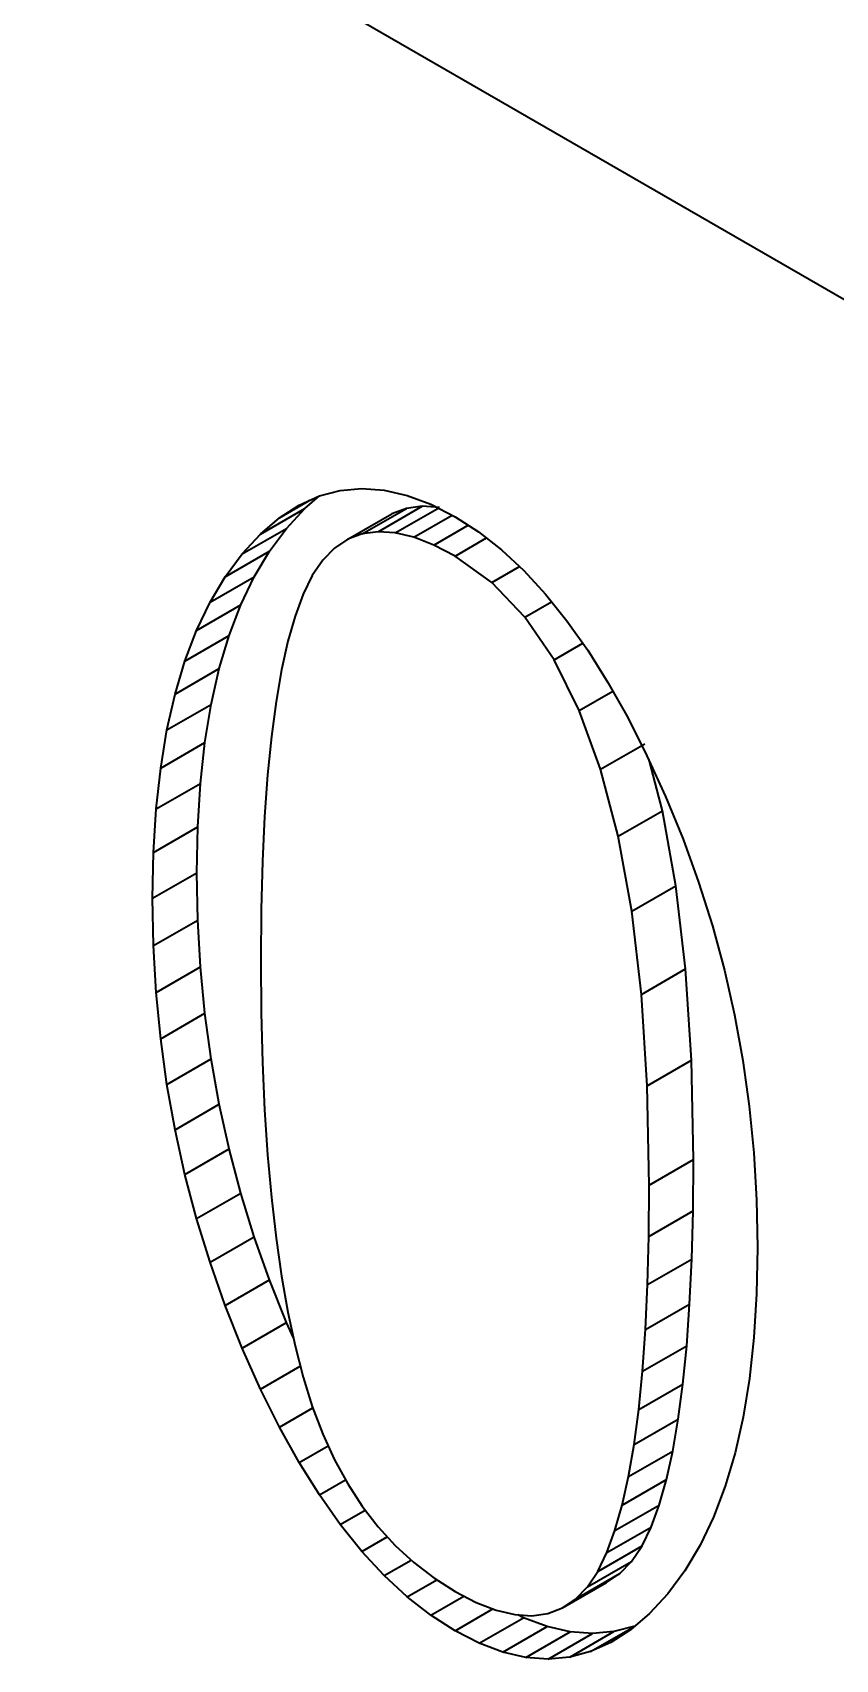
# Model space of a CAD drawing. Header units: millimetres. Extents: x -148 to 148, y -105 to 105.
# Drawn here: x 29.214 to 30.498, y -5.065 to -2.463 of the extents above; entities that cross this region are included whole.
import ezdxf

# ---------------------------------------------------------------- set-up
doc = ezdxf.new("R2010")
doc.units = ezdxf.units.MM
doc.layers.add('粗实线层', color=7, linetype='Continuous', lineweight=35)

msp = doc.modelspace()

# ---------------------------------------------------------------- linework, layer by layer
at = {"layer": '粗实线层', "color": 7, "lineweight": 35, "ltscale": 0.265361}
msp.add_line((37.3367, -6.8307), (28.1443, -1.5235), dxfattribs=at)
at = {"layer": '粗实线层', "color": 7, "lineweight": 35, "ltscale": 0.000865132}
msp.add_line((29.6729, -3.2042), (29.7063, -3.1954), dxfattribs=at)
at = {"layer": '粗实线层', "color": 7, "lineweight": 35, "ltscale": 0.000867458}
msp.add_line((29.7063, -3.1954), (29.7409, -3.1923), dxfattribs=at)
at = {"layer": '粗实线层', "color": 7, "lineweight": 35, "ltscale": 0.000892793}
for p, q in [((29.7409, -3.1923), (29.7765, -3.1949)), ((30.1093, -5.0233), (30.0737, -5.0206))]:
    msp.add_line(p, q, dxfattribs=at)
at = {"layer": '粗实线层', "color": 7, "lineweight": 35, "ltscale": 0.000940663}
for p, q in [((29.7765, -3.1949), (29.8132, -3.2033)), ((30.003, -5.0615), (29.9663, -5.0531))]:
    msp.add_line(p, q, dxfattribs=at)
at = {"layer": '粗实线层', "color": 7, "lineweight": 35, "ltscale": 0.002041}
for p, q in [((29.5788, -3.2651), (29.6495, -3.2242)), ((29.7413, -3.2648), (29.812, -3.224)), ((29.7667, -3.2614), (29.8374, -3.2206)), ((29.7942, -3.2632), (29.8649, -3.2224)), ((29.7181, -3.2735), (29.7888, -3.2327)), ((29.5496, -3.2968), (29.6203, -3.256)), ((29.5224, -3.3335), (29.5931, -3.2927)), ((29.498, -3.3742), (29.5687, -3.3334)), ((29.4765, -3.4191), (29.5472, -3.3783)), ((29.4578, -3.4681), (29.5285, -3.4272)), ((29.442, -3.5211), (29.5128, -3.4803)), ((29.4291, -3.5782), (29.4998, -3.5374)), ((29.4191, -3.6394), (29.4898, -3.5986)), ((30.1226, -3.6413), (30.1933, -3.6005)), ((29.4119, -3.7047), (29.4826, -3.6639)), ((30.1506, -3.7484), (30.2213, -3.7076)), ((29.4076, -3.7742), (29.4783, -3.7333)), ((29.4062, -3.8476), (29.4769, -3.8068)), ((30.1723, -3.8684), (30.243, -3.8276)), ((29.4076, -3.9233), (29.4783, -3.8825)), ((29.4119, -3.9982), (29.4826, -3.9573)), ((30.1878, -4.0014), (30.2585, -3.9605)), ((29.4191, -4.0722), (29.4898, -4.0313)), ((29.4291, -4.1453), (29.4998, -4.1045)), ((30.1972, -4.1473), (30.2679, -4.1064)), ((29.442, -4.2177), (29.5128, -4.1768)), ((29.4578, -4.2892), (29.5285, -4.2483)), ((30.2003, -4.3061), (30.271, -4.2653)), ((29.4765, -4.3598), (29.5472, -4.319)), ((30.1996, -4.3883), (30.2703, -4.3475)), ((29.498, -4.4296), (29.5687, -4.3888)), ((30.1976, -4.4654), (30.2683, -4.4245)), ((29.5224, -4.4986), (29.5931, -4.4578)), ((30.1942, -4.5372), (30.2649, -4.4964)), ((29.5496, -4.5668), (29.6203, -4.526)), ((30.1895, -4.6038), (30.2602, -4.563)), ((30.1834, -4.6652), (30.2541, -4.6243)), ((30.176, -4.7213), (30.2467, -4.6805)), ((30.1672, -4.7723), (30.2379, -4.7315)), ((30.157, -4.818), (30.2277, -4.7772)), ((30.1455, -4.8586), (30.2163, -4.8178)), ((30.1327, -4.8939), (30.2034, -4.8531)), ((30.1181, -4.9239), (30.1888, -4.8831)), ((30.1014, -4.9487), (30.1721, -4.9079)), ((30.0614, -4.9823), (30.1321, -4.9415)), ((30.0825, -4.9682), (30.1532, -4.9273)), ((29.9286, -5.039), (29.9993, -4.9981)), ((29.9663, -5.0531), (30.037, -5.0122)), ((30.003, -5.0615), (30.0737, -5.0206)), ((30.0732, -5.061), (30.1439, -5.0202)), ((30.1066, -5.0522), (30.1773, -5.0114)), ((30.0386, -5.0641), (30.1093, -5.0233))]:
    msp.add_line(p, q, dxfattribs=at)
at = {"layer": '粗实线层', "color": 7, "lineweight": 35, "ltscale": 0.001396}
msp.add_line((29.6091, -3.239), (29.6575, -3.2111), dxfattribs=at)
at = {"layer": '粗实线层', "color": 7, "lineweight": 35, "ltscale": 0.00093325}
msp.add_line((29.6091, -3.239), (29.6404, -3.2188), dxfattribs=at)
at = {"layer": '粗实线层', "color": 7, "lineweight": 35, "ltscale": 0.001079}
for p, q in [((29.6203, -3.256), (29.6495, -3.2242)), ((29.5496, -3.2968), (29.5788, -3.2651)), ((30.2299, -4.9596), (30.2007, -4.9913))]:
    msp.add_line(p, q, dxfattribs=at)
at = {"layer": '粗实线层', "color": 7, "lineweight": 35, "ltscale": 0.000888566}
msp.add_line((29.6404, -3.2188), (29.6729, -3.2042), dxfattribs=at)
at = {"layer": '粗实线层', "color": 7, "lineweight": 35, "ltscale": 0.000767695}
msp.add_line((29.6495, -3.2242), (29.6728, -3.2042), dxfattribs=at)
at = {"layer": '粗实线层', "color": 7, "lineweight": 35, "ltscale": 0.000619888}
msp.add_line((29.812, -3.224), (29.7888, -3.2327), dxfattribs=at)
at = {"layer": '粗实线层', "color": 7, "lineweight": 35, "ltscale": 0.000640215}
for p, q in [((29.8374, -3.2206), (29.812, -3.224)), ((29.7667, -3.2614), (29.7413, -3.2648))]:
    msp.add_line(p, q, dxfattribs=at)
at = {"layer": '粗实线层', "color": 7, "lineweight": 35, "ltscale": 0.001007}
msp.add_line((29.8132, -3.2033), (29.8509, -3.2174), dxfattribs=at)
at = {"layer": '粗实线层', "color": 7, "lineweight": 35, "ltscale": 0.000689642}
msp.add_line((29.8649, -3.2224), (29.8374, -3.2206), dxfattribs=at)
at = {"layer": '粗实线层', "color": 7, "lineweight": 35, "ltscale": 0.00109}
for p, q in [((29.8509, -3.2174), (29.8897, -3.2373)), ((29.9286, -5.039), (29.8897, -5.0191))]:
    msp.add_line(p, q, dxfattribs=at)
at = {"layer": '粗实线层', "color": 7, "lineweight": 35, "ltscale": 0.00099845}
msp.add_line((29.5788, -3.2651), (29.6091, -3.239), dxfattribs=at)
at = {"layer": '粗实线层', "color": 7, "lineweight": 35, "ltscale": 0.001767}
msp.add_line((29.8239, -3.2703), (29.8851, -3.2349), dxfattribs=at)
at = {"layer": '粗实线层', "color": 7, "lineweight": 35, "ltscale": 0.001589}
msp.add_line((29.8557, -3.2826), (29.9108, -3.2508), dxfattribs=at)
at = {"layer": '粗实线层', "color": 7, "lineweight": 35, "ltscale": 0.001116}
msp.add_line((29.8897, -3.2373), (29.9272, -3.2615), dxfattribs=at)
at = {"layer": '粗实线层', "color": 7, "lineweight": 35, "ltscale": 0.001142}
for p, q in [((29.5931, -3.2927), (29.6203, -3.256)), ((29.5224, -3.3335), (29.5496, -3.2968))]:
    msp.add_line(p, q, dxfattribs=at)
at = {"layer": '粗实线层', "color": 7, "lineweight": 35, "ltscale": 0.000632054}
msp.add_line((29.7181, -3.2735), (29.697, -3.2875), dxfattribs=at)
at = {"layer": '粗实线层', "color": 7, "lineweight": 35, "ltscale": 0.000620245}
msp.add_line((29.7413, -3.2648), (29.7181, -3.2735), dxfattribs=at)
at = {"layer": '粗实线层', "color": 7, "lineweight": 35, "ltscale": 0.000689667}
msp.add_line((29.7942, -3.2632), (29.7667, -3.2614), dxfattribs=at)
at = {"layer": '粗实线层', "color": 7, "lineweight": 35, "ltscale": 0.00076315}
msp.add_line((29.8239, -3.2703), (29.7942, -3.2632), dxfattribs=at)
at = {"layer": '粗实线层', "color": 7, "lineweight": 35, "ltscale": 0.000853849}
msp.add_line((29.8557, -3.2826), (29.8239, -3.2703), dxfattribs=at)
at = {"layer": '粗实线层', "color": 7, "lineweight": 35, "ltscale": 0.001445}
msp.add_line((29.8897, -3.3002), (29.9398, -3.2713), dxfattribs=at)
at = {"layer": '粗实线层', "color": 7, "lineweight": 35, "ltscale": 0.001164}
msp.add_line((29.9272, -3.2615), (29.9639, -3.2902), dxfattribs=at)
at = {"layer": '粗实线层', "color": 7, "lineweight": 35, "ltscale": 0.001187}
for p, q in [((29.5687, -3.3334), (29.5931, -3.2927)), ((29.498, -3.3742), (29.5224, -3.3335))]:
    msp.add_line(p, q, dxfattribs=at)
at = {"layer": '粗实线层', "color": 7, "lineweight": 35, "ltscale": 0.00067492}
msp.add_line((29.697, -3.2875), (29.6781, -3.3068), dxfattribs=at)
at = {"layer": '粗实线层', "color": 7, "lineweight": 35, "ltscale": 0.00095733}
msp.add_line((29.8897, -3.3002), (29.8557, -3.2826), dxfattribs=at)
at = {"layer": '粗实线层', "color": 7, "lineweight": 35, "ltscale": 0.001815}
msp.add_line((29.9487, -3.3426), (29.8897, -3.3002), dxfattribs=at)
at = {"layer": '粗实线层', "color": 7, "lineweight": 35, "ltscale": 0.001223}
msp.add_line((29.9639, -3.2902), (29.9997, -3.3235), dxfattribs=at)
at = {"layer": '粗实线层', "color": 7, "lineweight": 35, "ltscale": 0.000742236}
msp.add_line((29.6781, -3.3068), (29.6614, -3.3313), dxfattribs=at)
at = {"layer": '粗实线层', "color": 7, "lineweight": 35, "ltscale": 0.001272}
msp.add_line((29.9487, -3.3426), (29.9928, -3.3171), dxfattribs=at)
at = {"layer": '粗实线层', "color": 7, "lineweight": 35, "ltscale": 0.001289}
msp.add_line((29.9997, -3.3235), (30.0346, -3.3614), dxfattribs=at)
at = {"layer": '粗实线层', "color": 7, "lineweight": 35, "ltscale": 0.001244}
for p, q in [((29.5472, -3.3783), (29.5687, -3.3334)), ((29.4765, -3.4191), (29.498, -3.3742))]:
    msp.add_line(p, q, dxfattribs=at)
at = {"layer": '粗实线层', "color": 7, "lineweight": 35, "ltscale": 0.000829479}
msp.add_line((29.6614, -3.3313), (29.6468, -3.3611), dxfattribs=at)
at = {"layer": '粗实线层', "color": 7, "lineweight": 35, "ltscale": 0.001911}
msp.add_line((30.0015, -3.3978), (29.9487, -3.3426), dxfattribs=at)
at = {"layer": '粗实线层', "color": 7, "lineweight": 35, "ltscale": 0.001309}
msp.add_line((29.5285, -3.4272), (29.5472, -3.3783), dxfattribs=at)
at = {"layer": '粗实线层', "color": 7, "lineweight": 35, "ltscale": 0.000933478}
msp.add_line((29.6468, -3.3611), (29.634, -3.3962), dxfattribs=at)
at = {"layer": '粗实线层', "color": 7, "lineweight": 35, "ltscale": 0.001229}
msp.add_line((30.0015, -3.3978), (30.0441, -3.3733), dxfattribs=at)
at = {"layer": '粗实线层', "color": 7, "lineweight": 35, "ltscale": 0.001361}
msp.add_line((30.0346, -3.3614), (30.0687, -3.4039), dxfattribs=at)
at = {"layer": '粗实线层', "color": 7, "lineweight": 35, "ltscale": 0.001047}
msp.add_line((29.634, -3.3962), (29.6225, -3.4365), dxfattribs=at)
at = {"layer": '粗实线层', "color": 7, "lineweight": 35, "ltscale": 0.002065}
msp.add_line((30.0481, -3.4661), (30.0015, -3.3978), dxfattribs=at)
at = {"layer": '粗实线层', "color": 7, "lineweight": 35, "ltscale": 0.00144}
msp.add_line((30.0687, -3.4039), (30.1019, -3.4509), dxfattribs=at)
at = {"layer": '粗实线层', "color": 7, "lineweight": 35, "ltscale": 0.00131}
msp.add_line((29.4578, -3.4681), (29.4765, -3.4191), dxfattribs=at)
at = {"layer": '粗实线层', "color": 7, "lineweight": 35, "ltscale": 0.001383}
for p, q in [((29.5128, -3.4803), (29.5285, -3.4272)), ((29.442, -3.5211), (29.4578, -3.4681))]:
    msp.add_line(p, q, dxfattribs=at)
at = {"layer": '粗实线层', "color": 7, "lineweight": 35, "ltscale": 0.001167}
msp.add_line((29.6225, -3.4365), (29.6123, -3.482), dxfattribs=at)
at = {"layer": '粗实线层', "color": 7, "lineweight": 35, "ltscale": 0.001323}
msp.add_line((30.0481, -3.4661), (30.0939, -3.4396), dxfattribs=at)
at = {"layer": '粗实线层', "color": 7, "lineweight": 35, "ltscale": 0.001523}
msp.add_line((30.1019, -3.4509), (30.1343, -3.5026), dxfattribs=at)
at = {"layer": '粗实线层', "color": 7, "lineweight": 35, "ltscale": 0.001464}
msp.add_line((29.4998, -3.5374), (29.5128, -3.4803), dxfattribs=at)
at = {"layer": '粗实线层', "color": 7, "lineweight": 35, "ltscale": 0.001288}
msp.add_line((29.6123, -3.482), (29.6035, -3.5328), dxfattribs=at)
at = {"layer": '粗实线层', "color": 7, "lineweight": 35, "ltscale": 0.002266}
msp.add_line((30.0885, -3.5472), (30.0481, -3.4661), dxfattribs=at)
at = {"layer": '粗实线层', "color": 7, "lineweight": 35, "ltscale": 0.00161}
msp.add_line((30.1343, -3.5026), (30.1659, -3.5587), dxfattribs=at)
at = {"layer": '粗实线层', "color": 7, "lineweight": 35, "ltscale": 0.001465}
msp.add_line((29.4291, -3.5782), (29.442, -3.5211), dxfattribs=at)
at = {"layer": '粗实线层', "color": 7, "lineweight": 35, "ltscale": 0.001551}
for p, q in [((29.4898, -3.5986), (29.4998, -3.5374)), ((29.4191, -3.6394), (29.4291, -3.5782))]:
    msp.add_line(p, q, dxfattribs=at)
at = {"layer": '粗实线层', "color": 7, "lineweight": 35, "ltscale": 0.001413}
msp.add_line((29.6035, -3.5328), (29.5961, -3.5888), dxfattribs=at)
at = {"layer": '粗实线层', "color": 7, "lineweight": 35, "ltscale": 0.001546}
msp.add_line((30.0885, -3.5472), (30.142, -3.5163), dxfattribs=at)
at = {"layer": '粗实线层', "color": 7, "lineweight": 35, "ltscale": 0.002503}
msp.add_line((30.1226, -3.6413), (30.0885, -3.5472), dxfattribs=at)
at = {"layer": '粗实线层', "color": 7, "lineweight": 35, "ltscale": 0.001702}
for p, q in [((30.1659, -3.5587), (30.1965, -3.6195)), ((29.6091, -4.6933), (29.5788, -4.6323))]:
    msp.add_line(p, q, dxfattribs=at)
at = {"layer": '粗实线层', "color": 7, "lineweight": 35, "ltscale": 0.001539}
msp.add_line((29.5961, -3.5888), (29.59, -3.6501), dxfattribs=at)
at = {"layer": '粗实线层', "color": 7, "lineweight": 35, "ltscale": 0.001643}
for p, q in [((29.4826, -3.6639), (29.4898, -3.5986)), ((29.4119, -3.7047), (29.4191, -3.6394))]:
    msp.add_line(p, q, dxfattribs=at)
at = {"layer": '粗实线层', "color": 7, "lineweight": 35, "ltscale": 0.002766}
msp.add_line((30.1506, -3.7484), (30.1226, -3.6413), dxfattribs=at)
at = {"layer": '粗实线层', "color": 7, "lineweight": 35, "ltscale": 0.001795}
msp.add_line((30.1965, -3.6195), (30.2263, -3.6848), dxfattribs=at)
at = {"layer": '粗实线层', "color": 7, "lineweight": 35, "ltscale": 0.002042}
msp.add_line((30.2213, -3.7076), (30.2007, -3.6285), dxfattribs=at)
at = {"layer": '粗实线层', "color": 7, "lineweight": 35, "ltscale": 0.001739}
for p, q in [((29.4783, -3.7333), (29.4826, -3.6639)), ((29.4076, -3.7742), (29.4119, -3.7047))]:
    msp.add_line(p, q, dxfattribs=at)
at = {"layer": '粗实线层', "color": 7, "lineweight": 35, "ltscale": 0.001667}
msp.add_line((29.59, -3.6501), (29.5853, -3.7166), dxfattribs=at)
at = {"layer": '粗实线层', "color": 7, "lineweight": 35, "ltscale": 0.001839}
msp.add_line((30.2263, -3.6848), (30.2543, -3.7528), dxfattribs=at)
at = {"layer": '粗实线层', "color": 7, "lineweight": 35, "ltscale": 0.001796}
msp.add_line((29.5853, -3.7166), (29.5819, -3.7883), dxfattribs=at)
at = {"layer": '粗实线层', "color": 7, "lineweight": 35, "ltscale": 0.003049}
for p, q in [((30.243, -3.8276), (30.2213, -3.7076)), ((30.1723, -3.8684), (30.1506, -3.7484))]:
    msp.add_line(p, q, dxfattribs=at)
at = {"layer": '粗实线层', "color": 7, "lineweight": 35, "ltscale": 0.001838}
for p, q in [((29.4769, -3.8068), (29.4783, -3.7333)), ((29.4062, -3.8476), (29.4076, -3.7742))]:
    msp.add_line(p, q, dxfattribs=at)
at = {"layer": '粗实线层', "color": 7, "lineweight": 35, "ltscale": 0.001834}
msp.add_line((30.2543, -3.7528), (30.2792, -3.8218), dxfattribs=at)
at = {"layer": '粗实线层', "color": 7, "lineweight": 35, "ltscale": 0.001926}
for p, q in [((29.5819, -3.7883), (29.5799, -3.8653)), ((30.2683, -4.4245), (30.2703, -4.3475))]:
    msp.add_line(p, q, dxfattribs=at)
at = {"layer": '粗实线层', "color": 7, "lineweight": 35, "ltscale": 0.001892}
for p, q in [((29.4783, -3.8825), (29.4769, -3.8068)), ((29.4076, -3.9233), (29.4062, -3.8476))]:
    msp.add_line(p, q, dxfattribs=at)
at = {"layer": '粗实线层', "color": 7, "lineweight": 35, "ltscale": 0.001831}
msp.add_line((30.2792, -3.8218), (30.3013, -3.8917), dxfattribs=at)
at = {"layer": '粗实线层', "color": 7, "lineweight": 35, "ltscale": 0.003346}
for p, q in [((30.2585, -3.9605), (30.243, -3.8276)), ((30.1878, -4.0014), (30.1723, -3.8684))]:
    msp.add_line(p, q, dxfattribs=at)
at = {"layer": '粗实线层', "color": 7, "lineweight": 35, "ltscale": 0.002055}
msp.add_line((29.5799, -3.8653), (29.5792, -3.9475), dxfattribs=at)
at = {"layer": '粗实线层', "color": 7, "lineweight": 35, "ltscale": 0.001874}
for p, q in [((29.4826, -3.9573), (29.4783, -3.8825)), ((29.4119, -3.9982), (29.4076, -3.9233))]:
    msp.add_line(p, q, dxfattribs=at)
at = {"layer": '粗实线层', "color": 7, "lineweight": 35, "ltscale": 0.001833}
msp.add_line((30.3013, -3.8917), (30.3204, -3.9624), dxfattribs=at)
at = {"layer": '粗实线层', "color": 7, "lineweight": 35, "ltscale": 0.002076}
msp.add_line((29.5792, -3.9475), (29.5799, -4.0306), dxfattribs=at)
at = {"layer": '粗实线层', "color": 7, "lineweight": 35, "ltscale": 0.001859}
for p, q in [((29.4898, -4.0313), (29.4826, -3.9573)), ((29.4191, -4.0722), (29.4119, -3.9982))]:
    msp.add_line(p, q, dxfattribs=at)
at = {"layer": '粗实线层', "color": 7, "lineweight": 35, "ltscale": 0.003655}
for p, q in [((30.2679, -4.1064), (30.2585, -3.9605)), ((30.1972, -4.1473), (30.1878, -4.0014))]:
    msp.add_line(p, q, dxfattribs=at)
at = {"layer": '粗实线层', "color": 7, "lineweight": 35, "ltscale": 0.001837}
for p, q in [((30.3204, -3.9624), (30.3366, -4.0341)), ((29.5128, -4.1768), (29.4998, -4.1045)), ((29.442, -4.2177), (29.4291, -4.1453))]:
    msp.add_line(p, q, dxfattribs=at)
at = {"layer": '粗实线层', "color": 7, "lineweight": 35, "ltscale": 0.001846}
for p, q in [((29.4998, -4.1045), (29.4898, -4.0313)), ((29.4291, -4.1453), (29.4191, -4.0722))]:
    msp.add_line(p, q, dxfattribs=at)
at = {"layer": '粗实线层', "color": 7, "lineweight": 35, "ltscale": 0.001985}
msp.add_line((29.5799, -4.0306), (29.5819, -4.1099), dxfattribs=at)
at = {"layer": '粗实线层', "color": 7, "lineweight": 35, "ltscale": 0.001844}
msp.add_line((30.3366, -4.0341), (30.3498, -4.1067), dxfattribs=at)
at = {"layer": '粗实线层', "color": 7, "lineweight": 35, "ltscale": 0.001895}
msp.add_line((29.5819, -4.1099), (29.5853, -4.1857), dxfattribs=at)
at = {"layer": '粗实线层', "color": 7, "lineweight": 35, "ltscale": 0.003972}
for p, q in [((30.271, -4.2653), (30.2679, -4.1064)), ((30.2003, -4.3061), (30.1972, -4.1473))]:
    msp.add_line(p, q, dxfattribs=at)
at = {"layer": '粗实线层', "color": 7, "lineweight": 35, "ltscale": 0.001855}
msp.add_line((30.3498, -4.1067), (30.3601, -4.1801), dxfattribs=at)
at = {"layer": '粗实线层', "color": 7, "lineweight": 35, "ltscale": 0.00183}
for p, q in [((29.5285, -4.2483), (29.5128, -4.1768)), ((29.4578, -4.2892), (29.442, -4.2177)), ((29.5931, -4.4578), (29.5687, -4.3888)), ((29.5224, -4.4986), (29.498, -4.4296))]:
    msp.add_line(p, q, dxfattribs=at)
at = {"layer": '粗实线层', "color": 7, "lineweight": 35, "ltscale": 0.001805}
msp.add_line((29.5853, -4.1857), (29.59, -4.2577), dxfattribs=at)
at = {"layer": '粗实线层', "color": 7, "lineweight": 35, "ltscale": 0.001869}
msp.add_line((30.3601, -4.1801), (30.3674, -4.2545), dxfattribs=at)
at = {"layer": '粗实线层', "color": 7, "lineweight": 35, "ltscale": 0.001827}
for p, q in [((29.5472, -4.319), (29.5285, -4.2483)), ((29.4765, -4.3598), (29.4578, -4.2892))]:
    msp.add_line(p, q, dxfattribs=at)
at = {"layer": '粗实线层', "color": 7, "lineweight": 35, "ltscale": 0.001717}
msp.add_line((29.59, -4.2577), (29.5961, -4.3261), dxfattribs=at)
at = {"layer": '粗实线层', "color": 7, "lineweight": 35, "ltscale": 0.002056}
for p, q in [((30.2703, -4.3475), (30.271, -4.2653)), ((30.1996, -4.3883), (30.2003, -4.3061))]:
    msp.add_line(p, q, dxfattribs=at)
at = {"layer": '粗实线层', "color": 7, "lineweight": 35, "ltscale": 0.001885}
msp.add_line((30.3674, -4.2545), (30.3718, -4.3298), dxfattribs=at)
at = {"layer": '粗实线层', "color": 7, "lineweight": 35, "ltscale": 0.001826}
for p, q in [((29.5687, -4.3888), (29.5472, -4.319)), ((29.498, -4.4296), (29.4765, -4.3598))]:
    msp.add_line(p, q, dxfattribs=at)
at = {"layer": '粗实线层', "color": 7, "lineweight": 35, "ltscale": 0.00163}
msp.add_line((29.5961, -4.3261), (29.6035, -4.3909), dxfattribs=at)
at = {"layer": '粗实线层', "color": 7, "lineweight": 35, "ltscale": 0.001905}
msp.add_line((30.3718, -4.3298), (30.3733, -4.406), dxfattribs=at)
at = {"layer": '粗实线层', "color": 7, "lineweight": 35, "ltscale": 0.001543}
msp.add_line((29.6035, -4.3909), (29.6123, -4.452), dxfattribs=at)
at = {"layer": '粗实线层', "color": 7, "lineweight": 35, "ltscale": 0.001927}
msp.add_line((30.1976, -4.4654), (30.1996, -4.3883), dxfattribs=at)
at = {"layer": '粗实线层', "color": 7, "lineweight": 35, "ltscale": 0.00185}
msp.add_line((30.3733, -4.406), (30.3719, -4.48), dxfattribs=at)
at = {"layer": '粗实线层', "color": 7, "lineweight": 35, "ltscale": 0.001797}
for p, q in [((30.2649, -4.4964), (30.2683, -4.4245)), ((30.1942, -4.5372), (30.1976, -4.4654))]:
    msp.add_line(p, q, dxfattribs=at)
at = {"layer": '粗实线层', "color": 7, "lineweight": 35, "ltscale": 0.001835}
for p, q in [((29.6203, -4.526), (29.5931, -4.4578)), ((29.5496, -4.5668), (29.5224, -4.4986))]:
    msp.add_line(p, q, dxfattribs=at)
at = {"layer": '粗实线层', "color": 7, "lineweight": 35, "ltscale": 0.001458}
msp.add_line((29.6123, -4.452), (29.6225, -4.5094), dxfattribs=at)
at = {"layer": '粗实线层', "color": 7, "lineweight": 35, "ltscale": 0.001669}
for p, q in [((30.2602, -4.563), (30.2649, -4.4964)), ((30.1895, -4.6038), (30.1942, -4.5372))]:
    msp.add_line(p, q, dxfattribs=at)
at = {"layer": '粗实线层', "color": 7, "lineweight": 35, "ltscale": 0.00175}
msp.add_line((30.3719, -4.48), (30.3676, -4.5499), dxfattribs=at)
at = {"layer": '粗实线层', "color": 7, "lineweight": 35, "ltscale": 0.000670419}
msp.add_line((29.6312, -4.5505), (29.6203, -4.526), dxfattribs=at)
at = {"layer": '粗实线层', "color": 7, "lineweight": 35, "ltscale": 0.001375}
msp.add_line((29.6225, -4.5094), (29.634, -4.5632), dxfattribs=at)
at = {"layer": '粗实线层', "color": 7, "lineweight": 35, "ltscale": 0.001653}
msp.add_line((30.3676, -4.5499), (30.3604, -4.6156), dxfattribs=at)
at = {"layer": '粗实线层', "color": 7, "lineweight": 35, "ltscale": 0.001793}
msp.add_line((29.5788, -4.6323), (29.5496, -4.5668), dxfattribs=at)
at = {"layer": '粗实线层', "color": 7, "lineweight": 35, "ltscale": 0.001294}
msp.add_line((29.634, -4.5632), (29.6468, -4.6133), dxfattribs=at)
at = {"layer": '粗实线层', "color": 7, "lineweight": 35, "ltscale": 0.001542}
for p, q in [((30.2541, -4.6243), (30.2602, -4.563)), ((30.1834, -4.6652), (30.1895, -4.6038))]:
    msp.add_line(p, q, dxfattribs=at)
at = {"layer": '粗实线层', "color": 7, "lineweight": 35, "ltscale": 0.001832}
msp.add_line((29.5788, -4.6323), (29.6423, -4.5957), dxfattribs=at)
at = {"layer": '粗实线层', "color": 7, "lineweight": 35, "ltscale": 0.001228}
msp.add_line((29.6468, -4.6133), (29.6614, -4.6602), dxfattribs=at)
at = {"layer": '粗实线层', "color": 7, "lineweight": 35, "ltscale": 0.001416}
msp.add_line((30.2467, -4.6805), (30.2541, -4.6243), dxfattribs=at)
at = {"layer": '粗实线层', "color": 7, "lineweight": 35, "ltscale": 0.00156}
msp.add_line((30.3604, -4.6156), (30.3504, -4.6772), dxfattribs=at)
at = {"layer": '粗实线层', "color": 7, "lineweight": 35, "ltscale": 0.001535}
msp.add_line((29.6091, -4.6933), (29.6623, -4.6626), dxfattribs=at)
at = {"layer": '粗实线层', "color": 7, "lineweight": 35, "ltscale": 0.00118}
msp.add_line((29.6614, -4.6602), (29.6781, -4.7043), dxfattribs=at)
at = {"layer": '粗实线层', "color": 7, "lineweight": 35, "ltscale": 0.001417}
msp.add_line((30.176, -4.7213), (30.1834, -4.6652), dxfattribs=at)
at = {"layer": '粗实线层', "color": 7, "lineweight": 35, "ltscale": 0.001293}
for p, q in [((30.2379, -4.7315), (30.2467, -4.6805)), ((30.1672, -4.7723), (30.176, -4.7213))]:
    msp.add_line(p, q, dxfattribs=at)
at = {"layer": '粗实线层', "color": 7, "lineweight": 35, "ltscale": 0.001472}
msp.add_line((30.3504, -4.6772), (30.3375, -4.7346), dxfattribs=at)
at = {"layer": '粗实线层', "color": 7, "lineweight": 35, "ltscale": 0.001615}
msp.add_line((29.6404, -4.7498), (29.6091, -4.6933), dxfattribs=at)
at = {"layer": '粗实线层', "color": 7, "lineweight": 35, "ltscale": 0.001135}
msp.add_line((29.6781, -4.7043), (29.697, -4.7456), dxfattribs=at)
at = {"layer": '粗实线层', "color": 7, "lineweight": 35, "ltscale": 0.001335}
msp.add_line((29.6404, -4.7498), (29.6867, -4.7231), dxfattribs=at)
at = {"layer": '粗实线层', "color": 7, "lineweight": 35, "ltscale": 0.001171}
for p, q in [((30.2277, -4.7772), (30.2379, -4.7315)), ((30.157, -4.818), (30.1672, -4.7723))]:
    msp.add_line(p, q, dxfattribs=at)
at = {"layer": '粗实线层', "color": 7, "lineweight": 35, "ltscale": 0.001389}
msp.add_line((30.3375, -4.7346), (30.3217, -4.7879), dxfattribs=at)
at = {"layer": '粗实线层', "color": 7, "lineweight": 35, "ltscale": 0.001532}
msp.add_line((29.6729, -4.8018), (29.6404, -4.7498), dxfattribs=at)
at = {"layer": '粗实线层', "color": 7, "lineweight": 35, "ltscale": 0.001097}
msp.add_line((29.697, -4.7456), (29.7181, -4.7841), dxfattribs=at)
at = {"layer": '粗实线层', "color": 7, "lineweight": 35, "ltscale": 0.001204}
msp.add_line((29.6729, -4.8018), (29.7146, -4.7777), dxfattribs=at)
at = {"layer": '粗实线层', "color": 7, "lineweight": 35, "ltscale": 0.001065}
msp.add_line((29.7181, -4.7841), (29.7413, -4.8198), dxfattribs=at)
at = {"layer": '粗实线层', "color": 7, "lineweight": 35, "ltscale": 0.001053}
for p, q in [((30.2163, -4.8178), (30.2277, -4.7772)), ((30.1455, -4.8586), (30.157, -4.818))]:
    msp.add_line(p, q, dxfattribs=at)
at = {"layer": '粗实线层', "color": 7, "lineweight": 35, "ltscale": 0.001452}
msp.add_line((29.7063, -4.8492), (29.6729, -4.8018), dxfattribs=at)
at = {"layer": '粗实线层', "color": 7, "lineweight": 35, "ltscale": 0.001314}
msp.add_line((30.3217, -4.7879), (30.303, -4.837), dxfattribs=at)
at = {"layer": '粗实线层', "color": 7, "lineweight": 35, "ltscale": 0.001152}
msp.add_line((29.7063, -4.8492), (29.7462, -4.8262), dxfattribs=at)
at = {"layer": '粗实线层', "color": 7, "lineweight": 35, "ltscale": 0.001038}
msp.add_line((29.7413, -4.8198), (29.7667, -4.8527), dxfattribs=at)
at = {"layer": '粗实线层', "color": 7, "lineweight": 35, "ltscale": 0.000939212}
for p, q in [((30.2034, -4.8531), (30.2163, -4.8178)), ((30.1327, -4.8939), (30.1455, -4.8586))]:
    msp.add_line(p, q, dxfattribs=at)
at = {"layer": '粗实线层', "color": 7, "lineweight": 35, "ltscale": 0.001247}
msp.add_line((30.303, -4.837), (30.2815, -4.882), dxfattribs=at)
at = {"layer": '粗实线层', "color": 7, "lineweight": 35, "ltscale": 0.001379}
msp.add_line((29.7409, -4.8922), (29.7063, -4.8492), dxfattribs=at)
at = {"layer": '粗实线层', "color": 7, "lineweight": 35, "ltscale": 0.001019}
msp.add_line((29.7667, -4.8527), (29.7942, -4.8828), dxfattribs=at)
at = {"layer": '粗实线层', "color": 7, "lineweight": 35, "ltscale": 0.000835309}
for p, q in [((30.1888, -4.8831), (30.2034, -4.8531)), ((30.1181, -4.9239), (30.1327, -4.8939))]:
    msp.add_line(p, q, dxfattribs=at)
at = {"layer": '粗实线层', "color": 7, "lineweight": 35, "ltscale": 0.00117}
msp.add_line((29.7409, -4.8922), (29.7814, -4.8688), dxfattribs=at)
at = {"layer": '粗实线层', "color": 7, "lineweight": 35, "ltscale": 0.001008}
for p, q in [((29.7942, -4.8828), (29.8239, -4.91)), ((29.8557, -4.9345), (29.8897, -4.9562)), ((30.037, -5.0122), (29.9993, -4.9981)), ((29.9663, -5.0531), (29.9286, -5.039))]:
    msp.add_line(p, q, dxfattribs=at)
at = {"layer": '粗实线层', "color": 7, "lineweight": 35, "ltscale": 0.000747499}
for p, q in [((30.1721, -4.9079), (30.1888, -4.8831)), ((30.1014, -4.9487), (30.1181, -4.9239))]:
    msp.add_line(p, q, dxfattribs=at)
at = {"layer": '粗实线层', "color": 7, "lineweight": 35, "ltscale": 0.001189}
msp.add_line((30.2815, -4.882), (30.2571, -4.9229), dxfattribs=at)
at = {"layer": '粗实线层', "color": 7, "lineweight": 35, "ltscale": 0.001311}
msp.add_line((29.7765, -4.9307), (29.7409, -4.8922), dxfattribs=at)
at = {"layer": '粗实线层', "color": 7, "lineweight": 35, "ltscale": 0.001239}
msp.add_line((29.7765, -4.9307), (29.8194, -4.9059), dxfattribs=at)
at = {"layer": '粗实线层', "color": 7, "lineweight": 35, "ltscale": 0.001004}
msp.add_line((29.8239, -4.91), (29.8557, -4.9345), dxfattribs=at)
at = {"layer": '粗实线层', "color": 7, "lineweight": 35, "ltscale": 0.000678195}
msp.add_line((30.1532, -4.9273), (30.1721, -4.9079), dxfattribs=at)
at = {"layer": '粗实线层', "color": 7, "lineweight": 35, "ltscale": 0.00125}
msp.add_line((29.8132, -4.9647), (29.7765, -4.9307), dxfattribs=at)
at = {"layer": '粗实线层', "color": 7, "lineweight": 35, "ltscale": 0.001362}
msp.add_line((29.8132, -4.9647), (29.8604, -4.9374), dxfattribs=at)
at = {"layer": '粗实线层', "color": 7, "lineweight": 35, "ltscale": 0.000634599}
for p, q in [((30.1321, -4.9415), (30.1532, -4.9273)), ((30.0614, -4.9823), (30.0825, -4.9682))]:
    msp.add_line(p, q, dxfattribs=at)
at = {"layer": '粗实线层', "color": 7, "lineweight": 35, "ltscale": 0.001143}
msp.add_line((30.2571, -4.9229), (30.2299, -4.9596), dxfattribs=at)
at = {"layer": '粗实线层', "color": 7, "lineweight": 35, "ltscale": 0.001197}
msp.add_line((29.8509, -4.9941), (29.8132, -4.9647), dxfattribs=at)
at = {"layer": '粗实线层', "color": 7, "lineweight": 35, "ltscale": 0.001531}
msp.add_line((29.8509, -4.9941), (29.904, -4.9635), dxfattribs=at)
at = {"layer": '粗实线层', "color": 7, "lineweight": 35, "ltscale": 0.000957155}
msp.add_line((29.8897, -4.9562), (29.9237, -4.9738), dxfattribs=at)
at = {"layer": '粗实线层', "color": 7, "lineweight": 35, "ltscale": 0.000678469}
msp.add_line((30.0825, -4.9682), (30.1014, -4.9487), dxfattribs=at)
at = {"layer": '粗实线层', "color": 7, "lineweight": 35, "ltscale": 0.001154}
msp.add_line((29.8897, -5.0191), (29.8509, -4.9941), dxfattribs=at)
at = {"layer": '粗实线层', "color": 7, "lineweight": 35, "ltscale": 0.001752}
msp.add_line((29.8897, -5.0191), (29.9504, -4.9841), dxfattribs=at)
at = {"layer": '粗实线层', "color": 7, "lineweight": 35, "ltscale": 0.000853929}
msp.add_line((29.9237, -4.9738), (29.9556, -4.9861), dxfattribs=at)
at = {"layer": '粗实线层', "color": 7, "lineweight": 35, "ltscale": 0.00076271}
msp.add_line((29.9556, -4.9861), (29.9853, -4.9931), dxfattribs=at)
at = {"layer": '粗实线层', "color": 7, "lineweight": 35, "ltscale": 0.00068952}
msp.add_line((29.9853, -4.9931), (30.0128, -4.9948), dxfattribs=at)
at = {"layer": '粗实线层', "color": 7, "lineweight": 35, "ltscale": 0.000260854}
msp.add_line((29.9993, -4.9981), (29.99, -4.9934), dxfattribs=at)
at = {"layer": '粗实线层', "color": 7, "lineweight": 35, "ltscale": 0.000640634}
msp.add_line((30.0128, -4.9948), (30.0382, -4.9912), dxfattribs=at)
at = {"layer": '粗实线层', "color": 7, "lineweight": 35, "ltscale": 0.000621241}
msp.add_line((30.0382, -4.9912), (30.0614, -4.9823), dxfattribs=at)
at = {"layer": '粗实线层', "color": 7, "lineweight": 35, "ltscale": 0.000998201}
msp.add_line((30.2007, -4.9913), (30.1704, -5.0174), dxfattribs=at)
at = {"layer": '粗实线层', "color": 7, "lineweight": 35, "ltscale": 0.000940748}
msp.add_line((30.0737, -5.0206), (30.037, -5.0122), dxfattribs=at)
at = {"layer": '粗实线层', "color": 7, "lineweight": 35, "ltscale": 0.000867078}
for p, q in [((30.1439, -5.0202), (30.1093, -5.0233)), ((30.0732, -5.061), (30.0386, -5.0641))]:
    msp.add_line(p, q, dxfattribs=at)
at = {"layer": '粗实线层', "color": 7, "lineweight": 35, "ltscale": 0.000933457}
msp.add_line((30.1704, -5.0174), (30.1391, -5.0376), dxfattribs=at)
at = {"layer": '粗实线层', "color": 7, "lineweight": 35, "ltscale": 0.000865501}
msp.add_line((30.1773, -5.0114), (30.1439, -5.0202), dxfattribs=at)
at = {"layer": '粗实线层', "color": 7, "lineweight": 35, "ltscale": 0.00088841}
msp.add_line((30.1391, -5.0376), (30.1066, -5.0522), dxfattribs=at)
at = {"layer": '粗实线层', "color": 7, "lineweight": 35, "ltscale": 0.000892821}
msp.add_line((30.0386, -5.0641), (30.003, -5.0615), dxfattribs=at)
at = {"layer": '粗实线层', "color": 7, "lineweight": 35, "ltscale": 0.000865598}
msp.add_line((30.1066, -5.0522), (30.0732, -5.061), dxfattribs=at)

doc.saveas('drawing.dxf')
